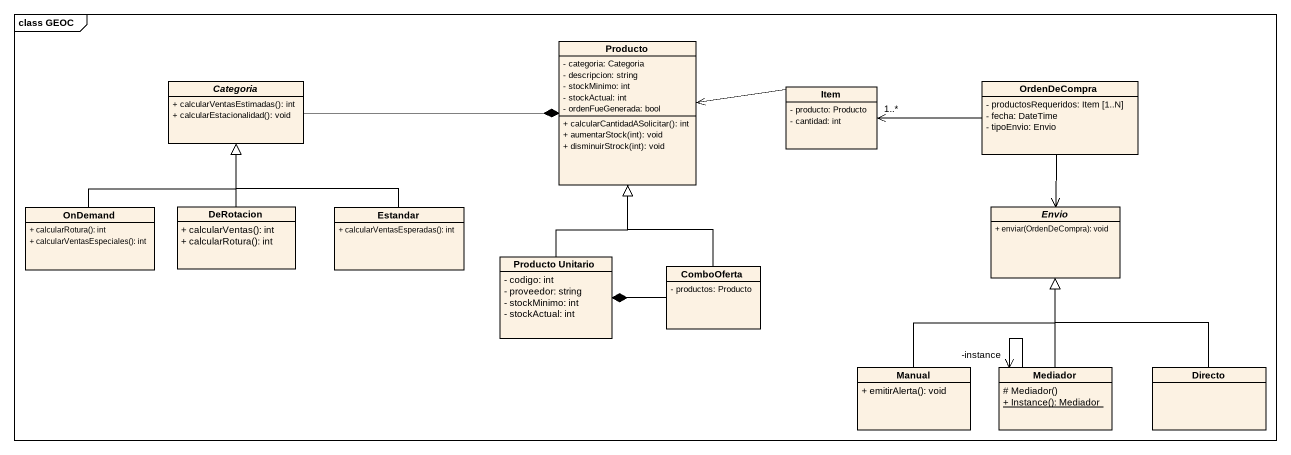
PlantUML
@startuml
mainframe class GEOC
hide circle
hide empty members
skinparam classAttributeIconSize 0
class Producto {
  - categoria: Categoria
  - descripcion: string
  - stockMinimo: int
  - stockActual: int
  - ordenFueGenerada: bool
  + calcularCantidadASolicitar(): int
  + aumentarStock(int): void
  + disminuirStrock(int): void
}
abstract class Categoria {
  + calcularVentasEstimadas(): int
  + calcularEstacionalidad(): void
}
class Item {
  - producto: Producto
  - cantidad: int
}
class OrdenDeCompra {
  - productosRequeridos: Item [1..N]
  - fecha: DateTime
  - tipoEnvio: Envio
}
class OnDemand {
  + calcularRotura(): int
  + calcularVentasEspeciales(): int
}
class DeRotacion {
  + calcularVentas(): int
  + calcularRotura(): int
}
class Estandar {
  + calcularVentasEsperadas(): int
}
abstract class Envio {
  + enviar(OrdenDeCompra): void
}
class "Producto Unitario" as Producto_Unitario {
  - codigo: int
  - proveedor: string
  - stockMinimo: int
  - stockActual: int
}
class ComboOferta {
  - productos: Producto
}
class Manual {
  + emitirAlerta(): void
}
class Mediador {
  # Mediador()
  {static} + Instance(): Mediador
}
class Directo
Categoria -right-* Producto
Item -left-> Producto
OrdenDeCompra -left-> "1..*" Item
OrdenDeCompra --> Envio
OnDemand -up-|> Categoria
DeRotacion -up-|> Categoria
Estandar -up-|> Categoria
Producto_Unitario -up-|> Producto
ComboOferta -up-|> Producto
ComboOferta -left-* Producto_Unitario
Manual -up-|> Envio
Mediador -up-|> Envio
Mediador --> "-instance" Mediador
Directo -up-|> Envio
@enduml
